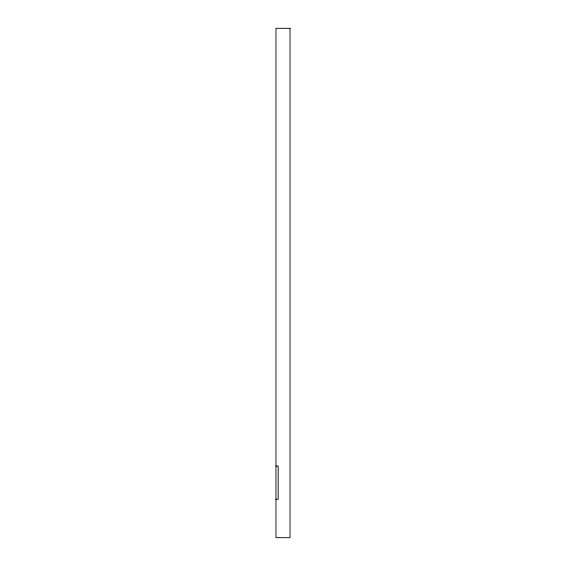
<?xml version="1.0" encoding="UTF-8"?>
<svg xmlns="http://www.w3.org/2000/svg" width="566" height="566" viewBox="0 0 566 566"><rect width="100%" height="100%" fill="white"/><g stroke="black" fill="none" stroke-linecap="round" stroke-linejoin="round"><path stroke-width="0.85" d="M275.967 466.051L278.182 466.051L278.182 499.276L275.967 499.276M290.033 28.3L275.967 28.3L275.967 537.665L290.033 537.7L290.033 28.3"/></g></svg>
